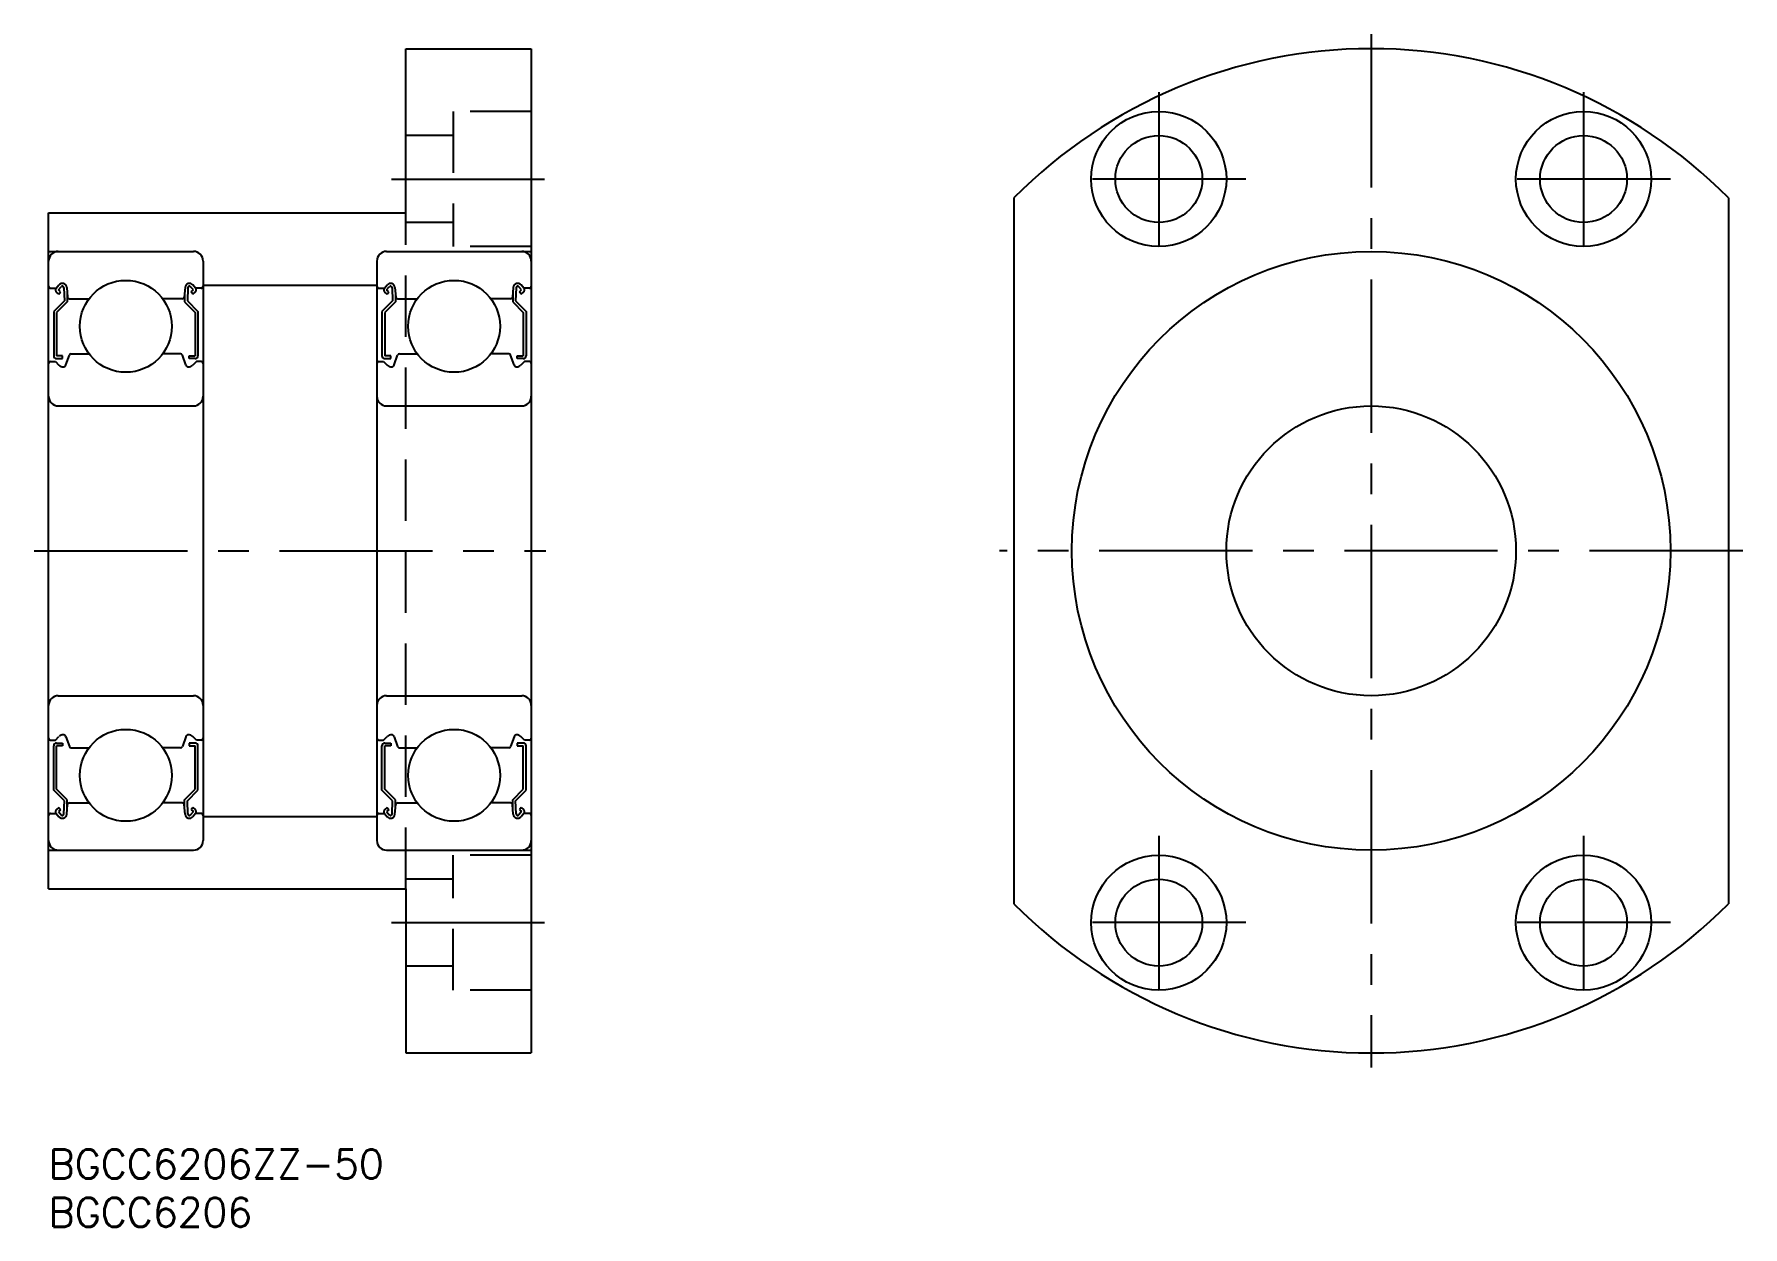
# Model space of a CAD drawing. Extents: x -1 to 176, y -8 to 115.
import ezdxf

# ---------------------------------------------------------------- set-up
doc = ezdxf.new("R2010")
doc.units = 0
doc.header["$LTSCALE"] = 0.5
doc.linetypes.add('CENTER', pattern=[50.8, 31.75, -6.35, 6.35, -6.35])
doc.linetypes.add('DASHED', pattern=[19.05, 12.7, -6.35])
for name, color, linetype in [('MSM_CENTER', 1, 'CENTER'), ('MSM_CONTINUOUS', 7, 'CONTINUOUS'), ('MSM_DASHED', 4, 'DASHED'), ('MSM_PART_NUMBER', 7, 'CONTINUOUS')]:
    doc.layers.add(name, color=color, linetype=linetype)
doc.styles.get("Standard").update_dxf_attribs({"font": 'txt.shx', "height": 3, "bigfont": 'bigfont.shx'})

msp = doc.modelspace()

# ---------------------------------------------------------------- linework, layer by layer
at = {"layer": 'MSM_CENTER'}
for p, q in [((137, 115.5), (137, 8.5)), ((115, 109.5), (115, 91.5)), ((159, 109.5), (159, 91.5)), ((35.5, 100.5), (51.5, 100.5)), ((124, 100.5), (106, 100.5)), ((168, 100.5), (150, 100.5)), ((-1.5, 62), (51.5, 62)), ((175.5, 62), (98.5, 62)), ((115, 32.5), (115, 14.5)), ((159, 32.5), (159, 14.5)), ((35.5, 23.5), (51.5, 23.5)), ((124, 23.5), (106, 23.5)), ((168, 23.5), (150, 23.5))]:
    msp.add_line(p, q, dxfattribs=at)
at = {"layer": 'MSM_CONTINUOUS'}
for p, q in [((37, 97), (37, 114)), ((37, 114), (50, 114)), ((50, 114), (50, 10)), ((100, 98.54), (100, 25.46)), ((174, 98.54), (174, 25.46)), ((0, 97), (37, 97)), ((0, 27), (0, 97)), ((0, 93), (15, 93)), ((35, 93), (50, 93)), ((16, 92), (16, 32)), ((34, 92), (34, 32)), ((0.2, 89.2), (0.78, 89.2)), ((0.78, 89.2), (1.06, 89.54)), ((1.05, 88.58), (0.82, 88.78)), ((1.01, 89.01), (1.29, 89.34)), ((1.24, 88.81), (1.01, 89.01)), ((1.05, 88.58), (1.24, 88.81)), ((1.57, 89.25), (1.63, 87.9)), ((1.87, 89.28), (1.96, 88.28)), ((1.93, 88.63), (1.93, 87.78)), ((14.13, 89.28), (14.04, 88.28)), ((14.07, 88.63), (14.07, 87.78)), ((14.43, 89.25), (14.37, 87.9)), ((14.99, 89.01), (14.71, 89.34)), ((14.76, 88.81), (14.99, 89.01)), ((14.95, 88.58), (14.76, 88.81)), ((15.22, 89.2), (14.94, 89.54)), ((14.95, 88.58), (15.18, 88.78)), ((15.8, 89.2), (15.22, 89.2)), ((16, 89.5), (34, 89.5)), ((34.2, 89.2), (34.78, 89.2)), ((34.78, 89.2), (35.06, 89.54)), ((35.05, 88.58), (34.82, 88.78)), ((35.01, 89.01), (35.29, 89.34)), ((35.24, 88.81), (35.01, 89.01)), ((35.05, 88.58), (35.24, 88.81)), ((35.57, 89.25), (35.63, 87.9)), ((35.87, 89.28), (35.96, 88.28)), ((35.93, 88.63), (35.93, 87.78)), ((48.13, 89.28), (48.04, 88.28)), ((48.07, 88.63), (48.07, 87.78)), ((48.43, 89.25), (48.37, 87.9)), ((48.99, 89.01), (48.71, 89.34)), ((48.76, 88.81), (48.99, 89.01)), ((48.95, 88.58), (48.76, 88.81)), ((49.22, 89.2), (48.94, 89.54)), ((48.95, 88.58), (49.18, 88.78)), ((49.8, 89.2), (49.22, 89.2)), ((1.63, 87.9), (0.53, 86.8)), ((0.53, 86.8), (0.53, 82.2)), ((1.93, 87.78), (0.83, 86.68)), ((2.16, 88.1), (4.18, 88.1)), ((13.84, 88.1), (11.82, 88.1)), ((14.07, 87.78), (15.17, 86.68)), ((14.37, 87.9), (15.47, 86.8)), ((15.47, 86.8), (15.47, 82.2)), ((35.63, 87.9), (34.53, 86.8)), ((34.53, 86.8), (34.53, 82.2)), ((35.93, 87.78), (34.83, 86.68)), ((36.16, 88.1), (38.18, 88.1)), ((47.84, 88.1), (45.82, 88.1)), ((48.07, 87.78), (49.17, 86.68)), ((48.37, 87.9), (49.47, 86.8)), ((49.47, 86.8), (49.47, 82.2)), ((0.83, 86.68), (0.83, 82.2)), ((15.17, 86.68), (15.17, 82.2)), ((34.83, 86.68), (34.83, 82.2)), ((49.17, 86.68), (49.17, 82.2)), ((0.2, 81.6), (0.7, 81.6)), ((0.7, 81.6), (1.07, 81.23)), ((1.45, 82.2), (0.83, 82.2)), ((0.83, 81.9), (1.45, 81.9)), ((1.45, 81.9), (1.45, 82.2)), ((1.78, 81.25), (2.15, 82.27)), ((2.34, 82.4), (4.18, 82.4)), ((13.66, 82.4), (11.82, 82.4)), ((14.22, 81.25), (13.85, 82.27)), ((14.55, 82.2), (15.17, 82.2)), ((14.55, 81.9), (14.55, 82.2)), ((15.17, 81.9), (14.55, 81.9)), ((15.3, 81.6), (14.93, 81.23)), ((15.8, 81.6), (15.3, 81.6)), ((34.2, 81.6), (34.7, 81.6)), ((34.7, 81.6), (35.07, 81.23)), ((35.45, 82.2), (34.83, 82.2)), ((34.83, 81.9), (35.45, 81.9)), ((35.45, 81.9), (35.45, 82.2)), ((35.78, 81.25), (36.15, 82.27)), ((36.34, 82.4), (38.18, 82.4)), ((47.66, 82.4), (45.82, 82.4)), ((48.22, 81.25), (47.85, 82.27)), ((48.55, 81.9), (48.55, 82.2)), ((48.55, 82.2), (49.17, 82.2)), ((49.17, 81.9), (48.55, 81.9)), ((49.3, 81.6), (48.93, 81.23)), ((49.8, 81.6), (49.3, 81.6)), ((1, 77), (15, 77)), ((35, 77), (49, 77)), ((1, 47), (15, 47)), ((35, 47), (49, 47)), ((0.7, 42.4), (1.07, 42.77)), ((1.78, 42.75), (2.15, 41.73)), ((14.22, 42.75), (13.85, 41.73)), ((15.3, 42.4), (14.93, 42.77)), ((34.7, 42.4), (35.07, 42.77)), ((35.78, 42.75), (36.15, 41.73)), ((48.22, 42.75), (47.85, 41.73)), ((49.3, 42.4), (48.93, 42.77)), ((0.2, 42.4), (0.7, 42.4)), ((0.53, 37.2), (0.53, 41.8)), ((0.83, 42.1), (1.45, 42.1)), ((1.45, 41.8), (0.83, 41.8)), ((0.83, 37.32), (0.83, 41.8)), ((1.45, 42.1), (1.45, 41.8)), ((2.34, 41.6), (4.18, 41.6)), ((13.66, 41.6), (11.82, 41.6)), ((14.55, 42.1), (14.55, 41.8)), ((15.17, 42.1), (14.55, 42.1)), ((14.55, 41.8), (15.17, 41.8)), ((15.17, 37.32), (15.17, 41.8)), ((15.8, 42.4), (15.3, 42.4)), ((15.47, 37.2), (15.47, 41.8)), ((34.2, 42.4), (34.7, 42.4)), ((34.53, 37.2), (34.53, 41.8)), ((34.83, 42.1), (35.45, 42.1)), ((35.45, 41.8), (34.83, 41.8)), ((34.83, 37.32), (34.83, 41.8)), ((35.45, 42.1), (35.45, 41.8)), ((36.34, 41.6), (38.18, 41.6)), ((47.66, 41.6), (45.82, 41.6)), ((49.17, 42.1), (48.55, 42.1)), ((48.55, 42.1), (48.55, 41.8)), ((48.55, 41.8), (49.17, 41.8)), ((49.17, 37.32), (49.17, 41.8)), ((49.8, 42.4), (49.3, 42.4)), ((49.47, 37.2), (49.47, 41.8)), ((1.63, 36.1), (0.53, 37.2)), ((1.93, 36.22), (0.83, 37.32)), ((14.07, 36.22), (15.17, 37.32)), ((14.37, 36.1), (15.47, 37.2)), ((35.63, 36.1), (34.53, 37.2)), ((35.93, 36.22), (34.83, 37.32)), ((48.07, 36.22), (49.17, 37.32)), ((48.37, 36.1), (49.47, 37.2)), ((1.05, 35.42), (0.82, 35.22)), ((1.05, 35.42), (1.24, 35.19)), ((1.57, 34.75), (1.63, 36.1)), ((1.87, 34.72), (1.96, 35.72)), ((1.93, 35.37), (1.93, 36.22)), ((2.16, 35.9), (4.18, 35.9)), ((13.84, 35.9), (11.82, 35.9)), ((14.13, 34.72), (14.04, 35.72)), ((14.07, 35.37), (14.07, 36.22)), ((14.43, 34.75), (14.37, 36.1)), ((14.95, 35.42), (14.76, 35.19)), ((14.95, 35.42), (15.18, 35.22)), ((35.05, 35.42), (34.82, 35.22)), ((35.05, 35.42), (35.24, 35.19)), ((35.57, 34.75), (35.63, 36.1)), ((35.87, 34.72), (35.96, 35.72)), ((35.93, 35.37), (35.93, 36.22)), ((36.16, 35.9), (38.18, 35.9)), ((47.84, 35.9), (45.82, 35.9)), ((48.13, 34.72), (48.04, 35.72)), ((48.07, 35.37), (48.07, 36.22)), ((48.43, 34.75), (48.37, 36.1)), ((48.95, 35.42), (48.76, 35.19)), ((48.95, 35.42), (49.18, 35.22)), ((0.2, 34.8), (0.78, 34.8)), ((0.78, 34.8), (1.06, 34.46)), ((1.24, 35.19), (1.01, 34.99)), ((1.01, 34.99), (1.29, 34.66)), ((14.99, 34.99), (14.71, 34.66)), ((14.76, 35.19), (14.99, 34.99)), ((15.22, 34.8), (14.94, 34.46)), ((15.8, 34.8), (15.22, 34.8)), ((16, 34.5), (34, 34.5)), ((34.2, 34.8), (34.78, 34.8)), ((34.78, 34.8), (35.06, 34.46)), ((35.24, 35.19), (35.01, 34.99)), ((35.01, 34.99), (35.29, 34.66)), ((48.99, 34.99), (48.71, 34.66)), ((48.76, 35.19), (48.99, 34.99)), ((49.22, 34.8), (48.94, 34.46)), ((49.8, 34.8), (49.22, 34.8)), ((0, 31), (15, 31)), ((35, 31), (50, 31)), ((0, 27), (37, 27)), ((37, 27), (37, 10)), ((37, 10), (50, 10))]:
    msp.add_line(p, q, dxfattribs=at)
for centre, radius in [((115, 100.5), 7), ((159, 100.5), 7), ((115, 100.5), 4.5), ((159, 100.5), 4.5), ((137, 62), 31), ((8, 85.25), 4.76), ((42, 85.25), 4.76), ((137, 62), 15), ((8, 38.75), 4.76), ((42, 38.75), 4.76), ((115, 23.5), 7), ((159, 23.5), 7), ((115, 23.5), 4.5), ((159, 23.5), 4.5)]:
    msp.add_circle(centre, radius, dxfattribs=at)
for centre, radius, start, end in [((137, 62), 52, 44.6398, 135.3602), ((1, 92), 1, 90, 180), ((15, 92), 1, 0, 90), ((35, 92), 1, 90, 180), ((49, 92), 1, 0, 90), ((0.2, 89.4), 0.2, 180, 270), ((1.01, 89.01), 0.3, 139.9073, 229.9975), ((1.41, 89.24), 0.46, 4.9875, 139.9073), ((1.41, 89.24), 0.16, 2.3753, 139.9932), ((14.59, 89.24), 0.46, 40.0927, 175.0125), ((14.59, 89.24), 0.16, 40.0068, 177.6247), ((14.99, 89.01), 0.3, 310.0025, 40.0927), ((15.8, 89.4), 0.2, 270, 0), ((34.2, 89.4), 0.2, 180, 270), ((35.01, 89.01), 0.3, 139.9073, 229.9975), ((35.41, 89.24), 0.46, 4.9875, 139.9073), ((35.41, 89.24), 0.16, 2.3753, 139.9932), ((48.59, 89.24), 0.46, 40.0927, 175.0125), ((48.59, 89.24), 0.16, 40.0068, 177.6247), ((48.99, 89.01), 0.3, 310.0025, 40.0927), ((49.8, 89.4), 0.2, 270, 0), ((2.16, 88.3), 0.2, 184.9875, 270), ((13.84, 88.3), 0.2, 270, 355.0125), ((36.16, 88.3), 0.2, 184.9875, 270), ((47.84, 88.3), 0.2, 270, 355.0125), ((0.2, 81.4), 0.2, 90, 180), ((0.83, 82.2), 0.3, 180, 270), ((2.34, 82.2), 0.2, 90, 160.0304), ((13.66, 82.2), 0.2, 19.9696, 90), ((15.17, 82.2), 0.3, 270, 0), ((15.8, 81.4), 0.2, 0, 90), ((34.2, 81.4), 0.2, 90, 180), ((34.83, 82.2), 0.3, 180, 270), ((36.34, 82.2), 0.2, 90, 160.0304), ((47.66, 82.2), 0.2, 19.9696, 90), ((49.17, 82.2), 0.3, 270, 0), ((49.8, 81.4), 0.2, 0, 90), ((1.5, 81.65), 0.6, 225, 272.805), ((1.5, 81.35), 0.3, 265.5374, 340.0304), ((14.5, 81.35), 0.3, 199.9696, 274.4626), ((14.5, 81.65), 0.6, 267.195, 315), ((35.5, 81.65), 0.6, 225, 272.805), ((35.5, 81.35), 0.3, 265.5374, 340.0304), ((48.5, 81.35), 0.3, 199.9696, 274.4626), ((48.5, 81.65), 0.6, 267.195, 315), ((1, 78), 1, 180, 270), ((15, 78), 1, 270, 0), ((35, 78), 1, 180, 270), ((49, 78), 1, 270, 0), ((1, 46), 1, 90, 180), ((15, 46), 1, 0, 90), ((35, 46), 1, 90, 180), ((49, 46), 1, 0, 90), ((0.2, 42.6), 0.2, 180, 270), ((1.5, 42.35), 0.6, 87.195, 135), ((1.5, 42.65), 0.3, 19.9696, 94.4626), ((14.5, 42.65), 0.3, 85.5374, 160.0304), ((14.5, 42.35), 0.6, 45, 92.805), ((15.8, 42.6), 0.2, 270, 0), ((34.2, 42.6), 0.2, 180, 270), ((35.5, 42.35), 0.6, 87.195, 135), ((35.5, 42.65), 0.3, 19.9696, 94.4626), ((48.5, 42.65), 0.3, 85.5374, 160.0304), ((48.5, 42.35), 0.6, 45, 92.805), ((49.8, 42.6), 0.2, 270, 0), ((0.83, 41.8), 0.3, 90, 180), ((2.34, 41.8), 0.2, 199.9696, 270), ((13.66, 41.8), 0.2, 270, 340.0304), ((15.17, 41.8), 0.3, 0, 90), ((34.83, 41.8), 0.3, 90, 180), ((36.34, 41.8), 0.2, 199.9696, 270), ((47.66, 41.8), 0.2, 270, 340.0304), ((49.17, 41.8), 0.3, 0, 90), ((2.16, 35.7), 0.2, 90, 175.0125), ((13.84, 35.7), 0.2, 4.9875, 90), ((36.16, 35.7), 0.2, 90, 175.0125), ((47.84, 35.7), 0.2, 4.9875, 90), ((0.2, 34.6), 0.2, 90, 180), ((1.01, 34.99), 0.3, 130.0025, 220.0927), ((1.41, 34.76), 0.46, 220.0927, 355.0125), ((1.41, 34.76), 0.16, 220.0068, 357.6247), ((14.59, 34.76), 0.46, 184.9875, 319.9073), ((14.59, 34.76), 0.16, 182.3753, 319.9932), ((14.99, 34.99), 0.3, 319.9073, 49.9975), ((15.8, 34.6), 0.2, 0, 90), ((34.2, 34.6), 0.2, 90, 180), ((35.01, 34.99), 0.3, 130.0025, 220.0927), ((35.41, 34.76), 0.46, 220.0927, 355.0125), ((35.41, 34.76), 0.16, 220.0068, 357.6247), ((48.59, 34.76), 0.46, 184.9875, 319.9073), ((48.59, 34.76), 0.16, 182.3753, 319.9932), ((48.99, 34.99), 0.3, 319.9073, 49.9975), ((49.8, 34.6), 0.2, 0, 90), ((1, 32), 1, 180, 270), ((15, 32), 1, 270, 0), ((35, 32), 1, 180, 270), ((49, 32), 1, 270, 0), ((137, 62), 52, 224.6398, 315.3602)]:
    msp.add_arc(centre, radius, start, end, dxfattribs=at)
at = {"layer": 'MSM_DASHED'}
for p, q in [((50, 107.5), (41.9, 107.5)), ((41.9, 107.5), (41.9, 93.5)), ((41.9, 105), (37, 105)), ((37, 27), (37, 97)), ((41.9, 96), (37, 96)), ((50, 93.5), (41.9, 93.5)), ((41.9, 16.5), (41.9, 30.5)), ((50, 30.5), (41.9, 30.5)), ((41.9, 28), (37, 28)), ((41.9, 19), (37, 19)), ((50, 16.5), (41.9, 16.5))]:
    msp.add_line(p, q, dxfattribs=at)

# ---------------------------------------------------------------- texts
at = {"layer": 'MSM_PART_NUMBER'}
for s, p in [('BGCC6206ZZ-50', (0, -3)), ('BGCC6206', (0, -8))]:
    msp.add_text(s, height=3, dxfattribs=at).set_placement(p)

doc.saveas('drawing.dxf')
